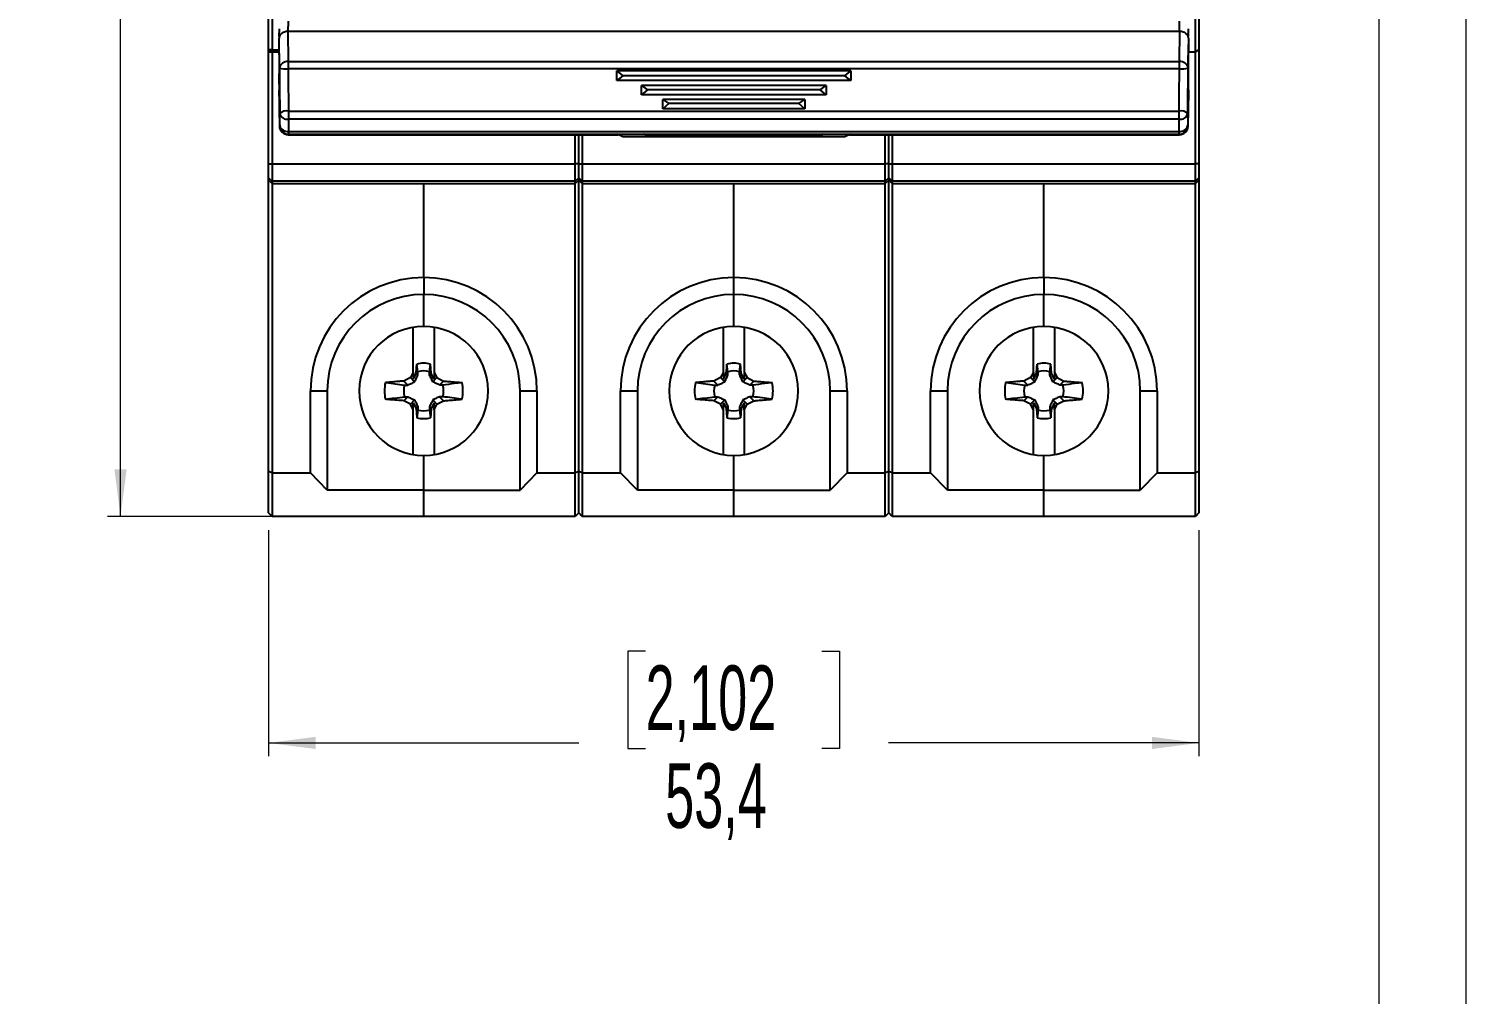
# Model space of a CAD drawing. Header units: millimetres. Extents: x 0 to 210, y 0 to 297.
# Drawn here: x 127.5 to 210, y 138.8 to 194.2 of the extents above; entities that cross this region are included whole.
import ezdxf

# ---------------------------------------------------------------- set-up
doc = ezdxf.new("R2010")
doc.units = ezdxf.units.MM
doc.layers.add('FORMATO', color=7, linetype='Continuous')
doc.styles.add('SLDTEXTSTYLE1', font='TXT', dxfattribs={"width": 0.605})
doc.dimstyles.new('SLDDIMSTYLE0', dxfattribs={"dimtxt": 3.595646, "dimasz": 2.7, "dimexe": 0, "dimexo": 0.0625, "dimgap": 0.898912, "dimtad": 0, "dimrnd": 1e-09, "dimzin": 12, "dimdsep": 46, "dimtxsty": 'SLDTEXTSTYLE1', "dimsah": 1, "dimcen": 0.09, "dimadec": 0, "dimazin": 3, "dimtfac": 1, "dimtdec": 3, "dimtofl": 0, "dimtmove": 0, "dimatfit": 3, "dimfxl": 1, "dimfrac": 2, "dimtolj": 1, "dimtzin": 12, "dimarcsym": 0})

# ---------------------------------------------------------------- blocks, each defined once
blk = doc.blocks.new('_D')
at = {"color": 7, "linetype": 'Continuous', "lineweight": 18}
for p, q in [((149.158, 249.239), (132.008, 249.239)), ((132.758, 249.239), (132.758, 216.628)), ((127.49, 212.802), (127.49, 213.815)), ((127.49, 213.815), (133.087, 213.815)), ((133.087, 213.815), (133.087, 212.802)), ((127.49, 202.677), (127.49, 201.663)), ((133.087, 201.663), (133.087, 202.677)), ((127.49, 201.663), (133.087, 201.663)), ((132.758, 166.239), (132.758, 198.85)), ((149.158, 166.239), (132.008, 166.239))]:
    blk.add_line(p, q, dxfattribs=at)
for points in [[(132.758, 249.239), (132.408, 246.539), (133.108, 246.539)], [(132.758, 166.239), (133.108, 168.939), (132.408, 168.939)]]:
    blk.add_solid(points, dxfattribs=at)
at = {"color": 7, "linetype": 'Continuous', "lineweight": 18, "char_height": 3.7042, "attachment_point": 1, "rotation": 90, "style": 'SLDTEXTSTYLE1'}
for s, insert in [('3,268', (128.312, 202.677)), ('83', (133.927, 205.489))]:
    blk.add_mtext(s, dxfattribs=dict(at, insert=insert))
blk = doc.blocks.new('_D_1')
at = {"color": 7, "linetype": 'Continuous', "lineweight": 18}
for p, q in [((141.258, 165.439), (141.258, 152.489)), ((194.658, 165.443), (194.658, 152.489)), ((162.896, 158.507), (161.882, 158.507)), ((161.882, 158.507), (161.882, 152.91)), ((173.02, 158.507), (174.034, 158.507)), ((174.034, 158.507), (174.034, 152.91)), ((141.258, 153.239), (159.069, 153.239)), ((161.882, 152.91), (162.896, 152.91)), ((174.034, 152.91), (173.02, 152.91)), ((194.658, 153.239), (176.847, 153.239))]:
    blk.add_line(p, q, dxfattribs=at)
for points in [[(141.258, 153.239), (143.958, 152.889), (143.958, 153.589)], [(194.658, 153.239), (191.958, 153.589), (191.958, 152.889)]]:
    blk.add_solid(points, dxfattribs=at)
at = {"color": 7, "linetype": 'Continuous', "lineweight": 18, "char_height": 3.7042, "attachment_point": 1, "style": 'SLDTEXTSTYLE1'}
for s, insert in [('2,102', (162.896, 157.685)), ('53,4', (164.02, 152.07))]:
    blk.add_mtext(s, dxfattribs=dict(at, insert=insert))

msp = doc.modelspace()

# ---------------------------------------------------------------- linework, layer by layer
at = {"color": 7, "linetype": 'Continuous', "lineweight": 25}
for p, q in [((141.258, 193.013), (141.258, 205.465)), ((141.458, 205.462), (141.458, 193.017)), ((194.456, 192.895), (194.456, 205.584)), ((194.658, 205.47), (194.658, 193.008)), ((141.87, 193.771), (141.878, 194.222)), ((142.358, 194.064), (142.38, 192.335)), ((142.358, 194.064), (142.367, 194.064)), ((142.378, 194.664), (142.367, 194.064)), ((193.549, 194.064), (142.367, 194.064)), ((193.535, 192.335), (193.558, 194.064)), ((193.549, 194.064), (193.538, 194.664)), ((193.558, 194.064), (193.549, 194.064)), ((194.038, 194.222), (194.046, 193.771)), ((141.858, 193.322), (141.858, 193.691)), ((141.88, 191.962), (141.858, 193.691)), ((141.874, 192.089), (141.858, 193.322)), ((194.058, 193.691), (194.035, 191.962)), ((194.042, 192.089), (194.058, 193.322)), ((194.058, 193.691), (194.058, 193.322)), ((141.458, 193.017), (141.258, 193.013)), ((141.258, 193.008), (141.258, 193.013)), ((141.258, 193.008), (141.758, 193.008)), ((141.258, 192.895), (141.258, 193.008)), ((141.258, 186.471), (141.258, 192.895)), ((141.258, 192.895), (141.458, 192.895)), ((141.458, 193.017), (141.862, 193.017)), ((141.458, 192.895), (141.458, 186.471)), ((141.458, 192.895), (141.863, 192.895)), ((141.758, 193.008), (141.862, 193.007)), ((141.758, 192.895), (141.758, 193.008)), ((142.38, 192.335), (142.38, 191.929)), ((142.38, 192.335), (193.535, 192.335)), ((193.535, 191.929), (193.535, 192.335)), ((194.052, 192.895), (194.456, 192.895)), ((194.658, 193.008), (194.456, 192.895)), ((194.456, 186.471), (194.456, 192.895)), ((194.658, 193.008), (194.658, 186.471)), ((141.872, 191.49), (141.877, 191.841)), ((141.872, 191.49), (141.88, 191.49)), ((141.872, 191.039), (141.872, 191.49)), ((193.535, 191.929), (142.38, 191.929)), ((161.239, 191.253), (161.239, 191.798)), ((174.677, 191.798), (161.239, 191.798)), ((161.239, 191.798), (161.585, 191.522)), ((161.585, 191.522), (161.239, 191.253)), ((174.33, 191.522), (161.585, 191.522)), ((174.33, 191.522), (174.677, 191.798)), ((174.677, 191.253), (174.33, 191.522)), ((174.677, 191.798), (174.677, 191.253)), ((194.036, 191.49), (194.044, 191.49)), ((194.039, 191.841), (194.044, 191.49)), ((194.044, 191.49), (194.044, 191.039)), ((141.858, 190.337), (141.858, 190.706)), ((141.858, 190.706), (141.874, 189.473)), ((141.868, 190.706), (141.858, 190.706)), ((141.872, 191.039), (141.868, 190.706)), ((141.883, 191.04), (141.872, 191.039)), ((174.677, 191.253), (161.239, 191.253)), ((162.653, 190.432), (162.653, 190.974)), ((173.263, 190.974), (162.653, 190.974)), ((162.653, 190.974), (162.999, 190.723)), ((162.999, 190.723), (162.653, 190.432)), ((172.917, 190.723), (162.999, 190.723)), ((172.917, 190.723), (173.263, 190.974)), ((173.263, 190.432), (172.917, 190.723)), ((173.263, 190.974), (173.263, 190.432)), ((194.044, 191.039), (194.033, 191.04)), ((194.058, 190.706), (194.042, 189.473)), ((194.048, 190.706), (194.044, 191.039)), ((194.058, 190.706), (194.048, 190.706)), ((194.058, 190.706), (194.058, 190.337)), ((141.858, 190.337), (141.88, 188.641)), ((141.886, 189.58), (141.886, 190.176)), ((173.263, 190.432), (162.653, 190.432)), ((163.881, 189.625), (163.881, 190.157)), ((172.035, 190.157), (163.881, 190.157)), ((163.881, 190.157), (164.224, 189.931)), ((164.224, 189.931), (163.881, 189.625)), ((171.691, 189.931), (164.224, 189.931)), ((171.691, 189.931), (172.035, 190.157)), ((172.035, 189.625), (171.691, 189.931)), ((172.035, 190.157), (172.035, 189.625)), ((194.03, 189.58), (194.03, 190.176)), ((194.035, 188.641), (194.058, 190.337)), ((141.897, 188.663), (141.897, 189.361)), ((142.397, 189.501), (193.519, 189.501)), ((142.397, 189.501), (142.397, 189.03)), ((193.519, 189.03), (142.397, 189.03)), ((142.397, 189.03), (142.397, 188.332)), ((172.035, 189.625), (163.881, 189.625)), ((193.519, 189.03), (193.519, 189.501)), ((193.519, 188.332), (193.519, 189.03)), ((194.019, 189.361), (194.019, 188.663)), ((142.38, 188.144), (161.307, 188.144)), ((142.397, 188.332), (193.519, 188.332)), ((142.397, 188.166), (193.519, 188.166)), ((158.856, 186.471), (158.856, 188.144)), ((159.058, 186.471), (159.058, 188.144)), ((159.258, 188.144), (159.258, 186.471)), ((161.585, 188.016), (161.259, 188.166)), ((161.357, 188.166), (161.585, 188.016)), ((162.999, 188.07), (162.826, 188.166)), ((162.83, 188.166), (162.999, 188.07)), ((163.939, 188.166), (164.224, 188.031)), ((171.691, 188.031), (171.977, 188.166)), ((173.09, 188.166), (172.917, 188.07)), ((172.917, 188.07), (173.086, 188.166)), ((174.33, 188.016), (174.559, 188.166)), ((174.657, 188.166), (174.33, 188.016)), ((174.609, 188.144), (193.535, 188.144)), ((176.656, 186.471), (176.656, 188.144)), ((176.858, 186.471), (176.858, 188.144)), ((177.058, 188.144), (177.058, 186.471)), ((194.021, 188.695), (194.021, 188.701)), ((174.33, 188.016), (161.585, 188.016)), ((164.142, 188.07), (162.999, 188.07)), ((171.691, 188.031), (164.224, 188.031)), ((172.917, 188.07), (171.774, 188.07)), ((141.258, 186.471), (141.458, 186.471)), ((141.258, 185.671), (141.258, 186.471)), ((141.258, 185.671), (141.458, 185.471)), ((141.258, 185.539), (141.258, 185.671)), ((141.458, 186.471), (158.856, 186.471)), ((141.458, 186.471), (141.458, 185.471)), ((159.058, 186.471), (158.856, 186.471)), ((158.856, 185.471), (158.856, 186.471)), ((159.058, 185.675), (158.856, 185.471)), ((159.058, 186.471), (159.258, 186.471)), ((159.058, 185.671), (159.058, 186.471)), ((159.058, 185.671), (159.258, 185.471)), ((159.058, 185.539), (159.058, 185.671)), ((159.258, 186.471), (176.656, 186.471)), ((159.258, 186.471), (159.258, 185.471)), ((176.858, 186.471), (176.656, 186.471)), ((176.656, 185.471), (176.656, 186.471)), ((176.858, 185.675), (176.656, 185.471)), ((176.858, 186.471), (177.058, 186.471)), ((176.858, 185.671), (176.858, 186.471)), ((176.858, 185.671), (177.058, 185.471)), ((176.858, 185.539), (176.858, 185.671)), ((177.058, 186.471), (194.456, 186.471)), ((177.058, 186.471), (177.058, 185.471)), ((194.658, 186.471), (194.456, 186.471)), ((194.456, 185.471), (194.456, 186.471)), ((194.658, 185.675), (194.456, 185.471)), ((194.658, 186.471), (194.658, 185.675)), ((194.658, 185.675), (194.658, 185.541)), ((141.258, 185.539), (141.458, 185.339)), ((141.258, 168.822), (141.258, 185.539)), ((141.458, 185.339), (141.258, 185.539)), ((158.856, 185.471), (141.458, 185.471)), ((141.458, 185.471), (141.458, 185.339)), ((141.458, 185.339), (141.458, 168.739)), ((141.458, 185.339), (150.158, 185.339)), ((150.158, 179.939), (150.158, 185.339)), ((150.158, 185.339), (158.856, 185.339)), ((159.058, 185.541), (158.856, 185.339)), ((158.856, 185.339), (158.856, 185.471)), ((158.856, 168.739), (158.856, 185.339)), ((159.258, 185.339), (159.058, 185.539)), ((159.058, 168.822), (159.058, 185.539)), ((159.058, 185.539), (159.258, 185.339)), ((176.656, 185.471), (159.258, 185.471)), ((159.258, 185.471), (159.258, 185.339)), ((159.258, 185.339), (167.958, 185.339)), ((159.258, 185.339), (159.258, 168.739)), ((167.958, 185.339), (176.656, 185.339)), ((167.958, 179.939), (167.958, 185.339)), ((176.858, 185.541), (176.656, 185.339)), ((176.656, 185.339), (176.656, 185.471)), ((176.656, 168.739), (176.656, 185.339)), ((176.858, 168.822), (176.858, 185.539)), ((176.858, 185.539), (177.058, 185.339)), ((177.058, 185.339), (176.858, 185.539)), ((194.456, 185.471), (177.058, 185.471)), ((177.058, 185.471), (177.058, 185.339)), ((177.058, 185.339), (177.058, 168.739)), ((177.058, 185.339), (185.758, 185.339)), ((185.758, 179.939), (185.758, 185.339)), ((185.758, 185.339), (194.456, 185.339)), ((194.658, 185.541), (194.456, 185.339)), ((194.456, 185.339), (194.456, 185.471)), ((194.456, 168.739), (194.456, 185.339)), ((194.658, 185.541), (194.658, 168.824)), ((150.158, 179.939), (150.158, 178.974)), ((167.958, 178.974), (167.958, 179.939)), ((185.758, 179.939), (185.758, 178.974)), ((150.158, 177.139), (150.158, 178.974)), ((167.958, 177.139), (167.958, 178.974)), ((185.758, 177.139), (185.758, 178.974)), ((149.558, 174.516), (149.558, 177.09)), ((150.758, 177.09), (150.758, 174.516)), ((167.358, 174.516), (167.358, 177.09)), ((168.558, 177.09), (168.558, 174.516)), ((185.158, 174.516), (185.158, 177.09)), ((186.358, 177.09), (186.358, 174.516)), ((149.825, 174.535), (149.766, 174.979)), ((150.49, 174.535), (150.55, 174.979)), ((167.625, 174.535), (167.566, 174.979)), ((168.29, 174.535), (168.35, 174.979)), ((185.425, 174.535), (185.366, 174.979)), ((186.09, 174.535), (186.15, 174.979)), ((149.394, 174.203), (149.015, 174.004)), ((149.558, 174.516), (149.394, 174.203)), ((149.638, 173.959), (149.394, 174.203)), ((149.558, 174.516), (149.558, 174.115)), ((149.558, 174.115), (149.729, 174.446)), ((150.493, 174.355), (150.586, 174.446)), ((150.758, 174.115), (150.586, 174.446)), ((150.678, 173.959), (150.922, 174.203)), ((150.758, 174.516), (150.758, 174.115)), ((150.758, 174.516), (150.922, 174.203)), ((150.922, 174.203), (151.3, 174.004)), ((167.194, 174.203), (166.815, 174.004)), ((167.358, 174.516), (167.194, 174.203)), ((167.438, 173.959), (167.194, 174.203)), ((167.358, 174.516), (167.358, 174.115)), ((167.358, 174.115), (167.529, 174.446)), ((168.293, 174.355), (168.386, 174.446)), ((168.558, 174.115), (168.386, 174.446)), ((168.478, 173.959), (168.722, 174.203)), ((168.558, 174.516), (168.722, 174.203)), ((168.558, 174.516), (168.558, 174.115)), ((168.722, 174.203), (169.1, 174.004)), ((184.994, 174.203), (184.615, 174.004)), ((185.158, 174.516), (184.994, 174.203)), ((185.238, 173.959), (184.994, 174.203)), ((185.158, 174.516), (185.158, 174.115)), ((185.158, 174.115), (185.329, 174.446)), ((186.093, 174.355), (186.186, 174.446)), ((186.358, 174.115), (186.186, 174.446)), ((186.278, 173.959), (186.522, 174.203)), ((186.358, 174.516), (186.522, 174.203)), ((186.358, 174.516), (186.358, 174.115)), ((186.522, 174.203), (186.9, 174.004)), ((143.658, 173.439), (144.624, 173.439)), ((143.658, 168.739), (143.658, 173.439)), ((144.624, 173.439), (144.624, 167.739)), ((149.062, 173.772), (149.242, 173.775)), ((155.692, 173.439), (156.658, 173.439)), ((155.692, 167.739), (155.692, 173.439)), ((156.658, 173.439), (156.658, 168.739)), ((161.458, 168.739), (161.458, 173.439)), ((161.458, 173.439), (162.424, 173.439)), ((162.424, 173.439), (162.424, 167.739)), ((166.862, 173.772), (167.042, 173.775)), ((173.492, 173.439), (174.458, 173.439)), ((173.492, 167.739), (173.492, 173.439)), ((174.458, 173.439), (174.458, 168.739)), ((179.258, 173.439), (180.224, 173.439)), ((179.258, 168.739), (179.258, 173.439)), ((180.224, 173.439), (180.224, 167.739)), ((184.662, 173.772), (184.842, 173.775)), ((191.292, 173.439), (192.258, 173.439)), ((191.292, 167.739), (191.292, 173.439)), ((192.258, 173.439), (192.258, 168.739)), ((149.394, 172.676), (149.015, 172.874)), ((149.638, 172.919), (149.394, 172.676)), ((149.558, 172.362), (149.394, 172.676)), ((149.558, 172.764), (149.729, 172.432)), ((149.558, 172.362), (149.558, 172.764)), ((149.822, 172.524), (149.729, 172.432)), ((149.822, 172.524), (149.825, 172.344)), ((150.758, 172.764), (150.586, 172.432)), ((150.678, 172.919), (150.922, 172.676)), ((150.758, 172.362), (150.758, 172.764)), ((150.758, 172.362), (150.922, 172.676)), ((150.922, 172.676), (151.3, 172.874)), ((151.254, 173.107), (151.073, 173.104)), ((167.194, 172.676), (166.815, 172.874)), ((167.438, 172.919), (167.194, 172.676)), ((167.358, 172.362), (167.194, 172.676)), ((167.358, 172.764), (167.529, 172.432)), ((167.358, 172.362), (167.358, 172.764)), ((167.622, 172.524), (167.529, 172.432)), ((167.622, 172.524), (167.625, 172.344)), ((168.558, 172.764), (168.386, 172.432)), ((168.478, 172.919), (168.722, 172.676)), ((168.558, 172.362), (168.558, 172.764)), ((168.558, 172.362), (168.722, 172.676)), ((168.722, 172.676), (169.1, 172.874)), ((169.054, 173.107), (168.873, 173.104)), ((184.994, 172.676), (184.615, 172.874)), ((185.238, 172.919), (184.994, 172.676)), ((185.158, 172.362), (184.994, 172.676)), ((185.158, 172.764), (185.329, 172.432)), ((185.158, 172.362), (185.158, 172.764)), ((185.422, 172.524), (185.329, 172.432)), ((185.422, 172.524), (185.425, 172.344)), ((186.358, 172.764), (186.186, 172.432)), ((186.278, 172.919), (186.522, 172.676)), ((186.358, 172.362), (186.358, 172.764)), ((186.358, 172.362), (186.522, 172.676)), ((186.522, 172.676), (186.9, 172.874)), ((186.854, 173.107), (186.673, 173.104)), ((149.558, 169.788), (149.558, 172.362)), ((149.825, 172.344), (149.766, 171.899)), ((150.49, 172.344), (150.55, 171.899)), ((150.758, 172.362), (150.758, 169.788)), ((167.358, 169.788), (167.358, 172.362)), ((167.625, 172.344), (167.566, 171.899)), ((168.29, 172.344), (168.35, 171.899)), ((168.558, 172.362), (168.558, 169.788)), ((185.158, 169.788), (185.158, 172.362)), ((185.425, 172.344), (185.366, 171.899)), ((186.09, 172.344), (186.15, 171.899)), ((186.358, 172.362), (186.358, 169.788)), ((150.158, 167.739), (150.158, 169.739)), ((167.958, 167.739), (167.958, 169.739)), ((185.758, 167.739), (185.758, 169.739)), ((141.458, 168.739), (141.258, 168.822)), ((141.258, 166.439), (141.258, 168.822)), ((141.458, 168.739), (141.458, 166.239)), ((141.458, 168.739), (143.658, 168.739)), ((144.624, 167.739), (143.658, 168.739)), ((156.658, 168.739), (155.692, 167.739)), ((156.658, 168.739), (158.856, 168.739)), ((159.058, 168.824), (158.856, 168.739)), ((158.856, 166.239), (158.856, 168.739)), ((159.258, 168.739), (159.058, 168.822)), ((159.058, 166.439), (159.058, 168.822)), ((159.258, 168.739), (159.258, 166.239)), ((159.258, 168.739), (161.458, 168.739)), ((162.424, 167.739), (161.458, 168.739)), ((174.458, 168.739), (173.492, 167.739)), ((174.458, 168.739), (176.656, 168.739)), ((176.858, 168.824), (176.656, 168.739)), ((176.656, 166.239), (176.656, 168.739)), ((177.058, 168.739), (176.858, 168.822)), ((176.858, 166.439), (176.858, 168.822)), ((177.058, 168.739), (177.058, 166.239)), ((177.058, 168.739), (179.258, 168.739)), ((180.224, 167.739), (179.258, 168.739)), ((192.258, 168.739), (191.292, 167.739)), ((192.258, 168.739), (194.456, 168.739)), ((194.658, 168.824), (194.456, 168.739)), ((194.456, 166.239), (194.456, 168.739)), ((194.658, 168.824), (194.658, 166.443)), ((150.158, 167.739), (144.624, 167.739)), ((150.158, 166.239), (150.158, 167.739)), ((150.158, 167.739), (155.692, 167.739)), ((167.958, 167.739), (162.424, 167.739)), ((167.958, 167.739), (173.492, 167.739)), ((167.958, 166.239), (167.958, 167.739)), ((185.758, 167.739), (180.224, 167.739)), ((185.758, 166.239), (185.758, 167.739)), ((185.758, 167.739), (191.292, 167.739)), ((141.458, 166.239), (141.258, 166.439)), ((150.158, 166.239), (141.458, 166.239)), ((158.856, 166.239), (150.158, 166.239)), ((159.058, 166.443), (158.856, 166.239)), ((159.258, 166.239), (159.058, 166.439)), ((167.958, 166.239), (159.258, 166.239)), ((176.656, 166.239), (167.958, 166.239)), ((176.858, 166.443), (176.656, 166.239)), ((177.058, 166.239), (176.858, 166.439)), ((185.758, 166.239), (177.058, 166.239)), ((194.456, 166.239), (185.758, 166.239)), ((194.658, 166.443), (194.456, 166.239))]:
    msp.add_line(p, q, dxfattribs=at)
at = {"color": 8, "linetype": 'Continuous', "lineweight": 25}
for p, q in [((141.886, 189.473), (141.874, 189.473)), ((194.042, 189.473), (194.03, 189.473)), ((142.38, 188.152), (161.289, 188.152)), ((142.38, 188.152), (142.38, 188.144)), ((142.397, 188.332), (142.397, 188.166)), ((174.627, 188.152), (193.535, 188.152)), ((193.519, 188.166), (193.519, 188.332)), ((193.535, 188.144), (193.535, 188.152))]:
    msp.add_line(p, q, dxfattribs=at)
at = {"color": 7, "linetype": 'Continuous', "lineweight": 25, "flags": 128}
for points in [[(149.729, 174.446), (149.751, 174.763), (149.766, 174.979)], [(150.586, 174.446), (150.568, 174.72), (150.55, 174.979)], [(167.529, 174.446), (167.551, 174.763), (167.566, 174.979)], [(168.386, 174.446), (168.368, 174.72), (168.35, 174.979)], [(185.329, 174.446), (185.351, 174.763), (185.366, 174.979)], [(186.186, 174.446), (186.168, 174.72), (186.15, 174.979)], [(149.822, 174.355), (149.784, 174.392), (149.729, 174.446)], [(167.622, 174.355), (167.584, 174.392), (167.529, 174.446)], [(185.422, 174.355), (185.384, 174.392), (185.329, 174.446)], [(149.242, 173.775), (149.126, 173.892), (149.015, 174.004)], [(167.042, 173.775), (166.926, 173.892), (166.815, 174.004)], [(184.842, 173.775), (184.726, 173.892), (184.615, 174.004)], [(150.493, 172.524), (150.531, 172.486), (150.586, 172.432)], [(151.073, 173.104), (151.189, 172.986), (151.3, 172.874)], [(168.293, 172.524), (168.331, 172.486), (168.386, 172.432)], [(168.873, 173.104), (168.989, 172.986), (169.1, 172.874)], [(186.093, 172.524), (186.131, 172.486), (186.186, 172.432)], [(186.673, 173.104), (186.789, 172.986), (186.9, 172.874)], [(149.729, 172.432), (149.748, 172.159), (149.766, 171.899)], [(150.586, 172.432), (150.565, 172.115), (150.55, 171.899)], [(167.529, 172.432), (167.548, 172.159), (167.566, 171.899)], [(168.386, 172.432), (168.365, 172.115), (168.35, 171.899)], [(185.329, 172.432), (185.348, 172.159), (185.366, 171.899)], [(186.186, 172.432), (186.165, 172.115), (186.15, 171.899)]]:
    msp.add_lwpolyline(points, dxfattribs=at)
at = {"color": 7, "linetype": 'Continuous', "lineweight": 25}
for centre, radius, start, end in [((142.327, 191.885), 0.453, 83.20515, 170.20214), ((193.589, 191.885), 0.453, 9.79786, 96.79485), ((142.248, 193.718), 1.794, 258.19102, 274.24276), ((193.668, 193.718), 1.794, 265.75724, 281.80898), ((142.287, 188.934), 0.577, 78.94897, 132.41505), ((142.329, 189.47), 0.445, 194.21539, 278.87585), ((193.629, 188.934), 0.577, 47.58495, 101.05103), ((193.587, 189.47), 0.445, 261.12415, 345.78461), ((142.377, 188.649), 0.496, 180.89877, 270.41114), ((142.38, 188.644), 0.5, 180.75752, 270), ((142.329, 188.772), 0.445, 194.21539, 278.87585), ((142.397, 188.666), 0.5, 182.54544, 270), ((193.587, 188.772), 0.445, 261.12415, 345.78461), ((193.519, 188.666), 0.5, 270, 357.45456), ((193.539, 188.649), 0.496, 269.58886, 359.10123), ((193.535, 188.644), 0.5, 270, 359.24248), ((150.158, 173.439), 6.5, 90, 180), ((150.158, 173.439), 6.5, 0, 90), ((167.958, 173.439), 6.5, 90, 180), ((167.958, 173.439), 6.5, 0, 90), ((185.758, 173.439), 6.5, 90, 180), ((185.758, 173.439), 6.5, 0, 90), ((150.158, 173.439), 5.534, 90, 180), ((150.158, 173.439), 5.534, 0, 90), ((167.958, 173.439), 5.534, 90, 180), ((167.958, 173.439), 5.534, 0, 90), ((185.758, 173.439), 5.534, 90, 180), ((185.758, 173.439), 5.534, 0, 90), ((150.158, 173.439), 3.7, 90, 270), ((150.158, 173.439), 3.7, 270, 90), ((167.958, 173.439), 3.7, 90, 270), ((167.958, 173.439), 3.7, 270, 90), ((185.758, 173.439), 3.7, 90, 270), ((185.758, 173.439), 3.7, 270, 90), ((150.158, 173.439), 1.589, 75.72521, 104.27479), ((167.958, 173.439), 1.589, 75.72521, 104.27479), ((185.758, 173.439), 1.589, 75.72521, 104.27479), ((150.158, 173.439), 1.145, 73.12337, 106.87663), ((167.958, 173.439), 1.145, 73.12337, 106.87663), ((185.758, 173.439), 1.145, 73.12337, 106.87663), ((150.158, 173.439), 2.252, 167.67305, 192.32695), ((150.158, 173.439), 1.145, 163.12337, 196.87663), ((288.879, 37.703), 193.664, 135.26719, 135.36269), ((150.158, 173.439), 1.145, 343.12337, 16.87663), ((150.158, 173.439), 2.252, 347.67305, 12.32695), ((167.958, 173.439), 2.252, 167.67305, 192.32695), ((167.958, 173.439), 1.145, 163.12337, 196.87663), ((306.679, 37.703), 193.664, 135.26719, 135.36269), ((167.958, 173.439), 1.145, 343.12337, 16.87663), ((167.958, 173.439), 2.252, 347.67305, 12.32695), ((185.758, 173.439), 2.252, 167.67305, 192.32695), ((185.758, 173.439), 1.145, 163.12337, 196.87663), ((324.479, 37.703), 193.664, 135.26719, 135.36269), ((185.758, 173.439), 1.145, 343.12337, 16.87663), ((185.758, 173.439), 2.252, 347.67305, 12.32695), ((11.437, 309.175), 193.664, 315.26719, 315.36269), ((29.237, 309.175), 193.664, 315.26719, 315.36269), ((47.037, 309.175), 193.664, 315.26719, 315.36269), ((150.158, 173.439), 1.589, 255.72521, 284.27479), ((150.158, 173.439), 1.145, 253.12337, 286.87663), ((167.958, 173.439), 1.589, 255.72521, 284.27479), ((167.958, 173.439), 1.145, 253.12337, 286.87663), ((185.758, 173.439), 1.589, 255.72521, 284.27479), ((185.758, 173.439), 1.145, 253.12337, 286.87663)]:
    msp.add_arc(centre, radius, start, end, dxfattribs=at)
for centre, major_axis, ratio, start_param, end_param in [((142.358, 193.691), (0.5, 0), 0.745476, 1.570968, 3.141688), ((193.558, 193.691), (0.5, 0), 0.745476, 6.28309, 7.85381), ((141.874, 191.079), (-0.008, 1.354), 0.006505, 3.982804, 5.553562), ((141.932, 191.422), (-0.044, 7.5), 0.006505, 1.498758, 1.849266), ((142.432, 191.425), (-0.044, 7), 0.00697, 1.498753, 1.849261), ((193.484, 191.425), (0.044, 7), 0.00697, 4.433925, 4.784432), ((193.984, 191.422), (0.044, 7.5), 0.006505, 4.433919, 4.784427), ((194.042, 191.079), (0.008, 1.354), 0.006505, 0.729624, 2.300382), ((141.874, 190.483), (-0.008, 1.354), 0.006505, 2.412045, 3.982804), ((194.042, 190.483), (0.008, 1.354), 0.006505, 2.300382, 3.87114), ((141.932, 181.267), (-0.044, 7.5), 0.006505, 6.116341, 6.466849), ((193.984, 181.267), (0.044, 7.5), 0.006505, 0.095099, 0.166845)]:
    msp.add_ellipse(centre, major_axis=major_axis, ratio=ratio, start_param=start_param, end_param=end_param, dxfattribs=at)
at = {"color": 8, "linetype": 'Continuous', "lineweight": 25}
for centre, major_axis, ratio, start_param, end_param in [((142.432, 181.27), (-0.044, 7), 0.00697, 0.172408, 0.183658), ((193.484, 181.27), (0.044, 7), 0.00697, 6.099528, 6.110778), ((193.984, 181.267), (0.044, 7.5), 0.006505, 6.099522, 6.378284)]:
    msp.add_ellipse(centre, major_axis=major_axis, ratio=ratio, start_param=start_param, end_param=end_param, dxfattribs=at)
at = {"color": 7, "linetype": 'Continuous', "lineweight": 25}
for points, knots in [([(141.895, 188.701), (141.895, 188.7), (141.895, 188.696), (141.897, 188.664), (141.898, 188.644)], [0, 0, 0, 0, 0.351162, 1, 1, 1, 1]), ([(149.638, 173.959), (149.665, 174.017), (149.71, 174.113), (149.771, 174.244), (149.805, 174.318), (149.822, 174.355)], [0, 0, 0, 0, 0.429612, 0.714558, 1, 1, 1, 1]), ([(149.822, 174.355), (149.823, 174.37), (149.823, 174.4), (149.824, 174.46), (149.825, 174.505), (149.825, 174.535)], [0, 0, 0, 0, 0.25043, 0.500861, 1, 1, 1, 1]), ([(150.493, 174.355), (150.493, 174.37), (150.493, 174.4), (150.492, 174.46), (150.491, 174.505), (150.49, 174.535)], [0, 0, 0, 0, 0.25043, 0.500861, 1, 1, 1, 1]), ([(150.678, 173.959), (150.651, 174.017), (150.606, 174.113), (150.545, 174.244), (150.511, 174.318), (150.493, 174.355)], [0, 0, 0, 0, 0.4296122, 0.7145578, 1, 1, 1, 1]), ([(167.438, 173.959), (167.465, 174.017), (167.51, 174.113), (167.571, 174.244), (167.605, 174.318), (167.622, 174.355)], [0, 0, 0, 0, 0.429612, 0.714558, 1, 1, 1, 1]), ([(167.622, 174.355), (167.623, 174.37), (167.623, 174.4), (167.624, 174.46), (167.625, 174.505), (167.625, 174.535)], [0, 0, 0, 0, 0.25043, 0.500861, 1, 1, 1, 1]), ([(168.293, 174.355), (168.293, 174.37), (168.293, 174.4), (168.292, 174.46), (168.291, 174.505), (168.29, 174.535)], [0, 0, 0, 0, 0.25043, 0.500861, 1, 1, 1, 1]), ([(168.478, 173.959), (168.451, 174.017), (168.406, 174.113), (168.345, 174.244), (168.311, 174.318), (168.293, 174.355)], [0, 0, 0, 0, 0.4296122, 0.7145578, 1, 1, 1, 1]), ([(185.238, 173.959), (185.265, 174.017), (185.31, 174.113), (185.371, 174.244), (185.405, 174.318), (185.422, 174.355)], [0, 0, 0, 0, 0.429612, 0.714558, 1, 1, 1, 1]), ([(185.422, 174.355), (185.423, 174.37), (185.423, 174.4), (185.424, 174.46), (185.425, 174.505), (185.425, 174.535)], [0, 0, 0, 0, 0.25043, 0.500861, 1, 1, 1, 1]), ([(186.093, 174.355), (186.093, 174.37), (186.093, 174.4), (186.092, 174.46), (186.091, 174.505), (186.09, 174.535)], [0, 0, 0, 0, 0.25043, 0.500861, 1, 1, 1, 1]), ([(186.278, 173.959), (186.251, 174.017), (186.206, 174.113), (186.145, 174.244), (186.111, 174.318), (186.093, 174.355)], [0, 0, 0, 0, 0.4296122, 0.7145578, 1, 1, 1, 1]), ([(149.015, 174.004), (148.935, 173.998), (148.735, 173.983), (148.382, 173.955), (148.11, 173.933), (147.957, 173.92)], [0, 0, 0, 0, 0.22843, 0.564942, 1, 1, 1, 1]), ([(147.957, 173.92), (147.972, 173.918), (148.163, 173.892), (148.53, 173.843), (148.885, 173.795), (149.062, 173.772)], [0, 0, 0, 0, 0.039601, 0.5198, 1, 1, 1, 1]), ([(149.242, 173.775), (149.276, 173.79), (149.343, 173.822), (149.473, 173.883), (149.573, 173.929), (149.638, 173.959)], [0, 0, 0, 0, 0.258831, 0.517681, 1, 1, 1, 1]), ([(151.073, 173.775), (151.04, 173.79), (150.973, 173.822), (150.842, 173.883), (150.743, 173.929), (150.678, 173.959)], [0, 0, 0, 0, 0.258831, 0.517681, 1, 1, 1, 1]), ([(151.254, 173.772), (151.239, 173.772), (151.209, 173.772), (151.149, 173.773), (151.103, 173.774), (151.073, 173.775)], [0, 0, 0, 0, 0.25043, 0.500861, 1, 1, 1, 1]), ([(152.358, 173.92), (152.21, 173.9), (151.843, 173.85), (151.473, 173.801), (151.254, 173.772)], [0, 0, 0, 0, 0.40431, 1, 1, 1, 1]), ([(151.3, 174.004), (151.398, 173.997), (151.625, 173.979), (151.978, 173.951), (152.232, 173.93), (152.358, 173.92)], [0, 0, 0, 0, 0.276155, 0.641563, 1, 1, 1, 1]), ([(166.815, 174.004), (166.735, 173.998), (166.535, 173.983), (166.182, 173.955), (165.91, 173.933), (165.757, 173.92)], [0, 0, 0, 0, 0.22843, 0.564942, 1, 1, 1, 1]), ([(165.757, 173.92), (165.772, 173.918), (165.963, 173.892), (166.33, 173.843), (166.685, 173.795), (166.862, 173.772)], [0, 0, 0, 0, 0.039601, 0.5198, 1, 1, 1, 1]), ([(167.042, 173.775), (167.076, 173.79), (167.143, 173.822), (167.273, 173.883), (167.373, 173.929), (167.438, 173.959)], [0, 0, 0, 0, 0.258831, 0.517681, 1, 1, 1, 1]), ([(168.873, 173.775), (168.84, 173.79), (168.773, 173.822), (168.642, 173.883), (168.543, 173.929), (168.478, 173.959)], [0, 0, 0, 0, 0.258831, 0.517681, 1, 1, 1, 1]), ([(169.054, 173.772), (169.039, 173.772), (169.009, 173.772), (168.949, 173.773), (168.903, 173.774), (168.873, 173.775)], [0, 0, 0, 0, 0.25043, 0.500861, 1, 1, 1, 1]), ([(170.158, 173.92), (170.01, 173.9), (169.643, 173.85), (169.273, 173.801), (169.054, 173.772)], [0, 0, 0, 0, 0.40431, 1, 1, 1, 1]), ([(169.1, 174.004), (169.198, 173.997), (169.425, 173.979), (169.778, 173.951), (170.032, 173.93), (170.158, 173.92)], [0, 0, 0, 0, 0.276155, 0.641563, 1, 1, 1, 1]), ([(184.615, 174.004), (184.535, 173.998), (184.335, 173.983), (183.982, 173.955), (183.71, 173.933), (183.557, 173.92)], [0, 0, 0, 0, 0.22843, 0.564942, 1, 1, 1, 1]), ([(183.557, 173.92), (183.572, 173.918), (183.763, 173.892), (184.13, 173.843), (184.485, 173.795), (184.662, 173.772)], [0, 0, 0, 0, 0.039601, 0.5198, 1, 1, 1, 1]), ([(184.842, 173.775), (184.876, 173.79), (184.943, 173.822), (185.073, 173.883), (185.173, 173.929), (185.238, 173.959)], [0, 0, 0, 0, 0.258831, 0.517681, 1, 1, 1, 1]), ([(186.673, 173.775), (186.64, 173.79), (186.573, 173.822), (186.442, 173.883), (186.343, 173.929), (186.278, 173.959)], [0, 0, 0, 0, 0.258831, 0.517681, 1, 1, 1, 1]), ([(186.854, 173.772), (186.839, 173.772), (186.809, 173.772), (186.749, 173.773), (186.703, 173.774), (186.673, 173.775)], [0, 0, 0, 0, 0.25043, 0.500861, 1, 1, 1, 1]), ([(187.958, 173.92), (187.81, 173.9), (187.443, 173.85), (187.073, 173.801), (186.854, 173.772)], [0, 0, 0, 0, 0.40431, 1, 1, 1, 1]), ([(186.9, 174.004), (186.998, 173.997), (187.225, 173.979), (187.578, 173.951), (187.832, 173.93), (187.958, 173.92)], [0, 0, 0, 0, 0.276155, 0.641563, 1, 1, 1, 1]), ([(147.957, 172.958), (148.141, 172.983), (148.508, 173.033), (148.878, 173.082), (149.062, 173.107)], [0, 0, 0, 0, 0.499999, 1, 1, 1, 1]), ([(149.015, 172.874), (148.918, 172.882), (148.691, 172.899), (148.338, 172.927), (148.083, 172.948), (147.957, 172.958)], [0, 0, 0, 0, 0.276155, 0.641563, 1, 1, 1, 1]), ([(149.062, 173.107), (149.077, 173.107), (149.107, 173.106), (149.167, 173.105), (149.212, 173.104), (149.242, 173.104)], [0, 0, 0, 0, 0.25043, 0.500861, 1, 1, 1, 1]), ([(149.242, 173.104), (149.276, 173.088), (149.343, 173.057), (149.473, 172.996), (149.573, 172.949), (149.638, 172.919)], [0, 0, 0, 0, 0.258831, 0.517681, 1, 1, 1, 1]), ([(149.638, 172.919), (149.665, 172.861), (149.71, 172.765), (149.771, 172.634), (149.805, 172.561), (149.822, 172.524)], [0, 0, 0, 0, 0.429612, 0.714558, 1, 1, 1, 1]), ([(150.493, 172.524), (150.493, 172.509), (150.493, 172.478), (150.492, 172.418), (150.491, 172.373), (150.49, 172.344)], [0, 0, 0, 0, 0.25043, 0.500861, 1, 1, 1, 1]), ([(150.678, 172.919), (150.651, 172.861), (150.606, 172.765), (150.545, 172.634), (150.511, 172.561), (150.493, 172.524)], [0, 0, 0, 0, 0.429612, 0.714558, 1, 1, 1, 1]), ([(151.073, 173.104), (151.04, 173.088), (150.973, 173.057), (150.842, 172.996), (150.743, 172.949), (150.678, 172.919)], [0, 0, 0, 0, 0.258831, 0.517681, 1, 1, 1, 1]), ([(152.358, 172.958), (152.344, 172.96), (152.153, 172.986), (151.786, 173.036), (151.431, 173.083), (151.254, 173.107)], [0, 0, 0, 0, 0.039601, 0.5198, 1, 1, 1, 1]), ([(151.3, 172.874), (151.381, 172.88), (151.581, 172.896), (151.934, 172.923), (152.205, 172.946), (152.358, 172.958)], [0, 0, 0, 0, 0.22843, 0.564942, 1, 1, 1, 1]), ([(165.757, 172.958), (165.941, 172.983), (166.308, 173.033), (166.678, 173.082), (166.862, 173.107)], [0, 0, 0, 0, 0.499999, 1, 1, 1, 1]), ([(166.815, 172.874), (166.718, 172.882), (166.491, 172.899), (166.138, 172.927), (165.883, 172.948), (165.757, 172.958)], [0, 0, 0, 0, 0.276155, 0.641563, 1, 1, 1, 1]), ([(166.862, 173.107), (166.877, 173.107), (166.907, 173.106), (166.967, 173.105), (167.012, 173.104), (167.042, 173.104)], [0, 0, 0, 0, 0.25043, 0.500861, 1, 1, 1, 1]), ([(167.042, 173.104), (167.076, 173.088), (167.143, 173.057), (167.273, 172.996), (167.373, 172.949), (167.438, 172.919)], [0, 0, 0, 0, 0.258831, 0.517681, 1, 1, 1, 1]), ([(167.438, 172.919), (167.465, 172.861), (167.51, 172.765), (167.571, 172.634), (167.605, 172.561), (167.622, 172.524)], [0, 0, 0, 0, 0.429612, 0.714558, 1, 1, 1, 1]), ([(168.293, 172.524), (168.293, 172.509), (168.293, 172.478), (168.292, 172.418), (168.291, 172.373), (168.29, 172.344)], [0, 0, 0, 0, 0.25043, 0.500861, 1, 1, 1, 1]), ([(168.478, 172.919), (168.451, 172.861), (168.406, 172.765), (168.345, 172.634), (168.311, 172.561), (168.293, 172.524)], [0, 0, 0, 0, 0.429612, 0.714558, 1, 1, 1, 1]), ([(168.873, 173.104), (168.84, 173.088), (168.773, 173.057), (168.642, 172.996), (168.543, 172.949), (168.478, 172.919)], [0, 0, 0, 0, 0.258831, 0.517681, 1, 1, 1, 1]), ([(170.158, 172.958), (170.144, 172.96), (169.953, 172.986), (169.586, 173.036), (169.231, 173.083), (169.054, 173.107)], [0, 0, 0, 0, 0.039601, 0.5198, 1, 1, 1, 1]), ([(169.1, 172.874), (169.181, 172.88), (169.381, 172.896), (169.734, 172.923), (170.005, 172.946), (170.158, 172.958)], [0, 0, 0, 0, 0.22843, 0.564942, 1, 1, 1, 1]), ([(183.557, 172.958), (183.741, 172.983), (184.108, 173.033), (184.478, 173.082), (184.662, 173.107)], [0, 0, 0, 0, 0.499999, 1, 1, 1, 1]), ([(184.615, 172.874), (184.518, 172.882), (184.291, 172.899), (183.938, 172.927), (183.683, 172.948), (183.557, 172.958)], [0, 0, 0, 0, 0.276155, 0.641563, 1, 1, 1, 1]), ([(184.662, 173.107), (184.677, 173.107), (184.707, 173.106), (184.767, 173.105), (184.812, 173.104), (184.842, 173.104)], [0, 0, 0, 0, 0.25043, 0.500861, 1, 1, 1, 1]), ([(184.842, 173.104), (184.876, 173.088), (184.943, 173.057), (185.073, 172.996), (185.173, 172.949), (185.238, 172.919)], [0, 0, 0, 0, 0.258831, 0.517681, 1, 1, 1, 1]), ([(185.238, 172.919), (185.265, 172.861), (185.31, 172.765), (185.371, 172.634), (185.405, 172.561), (185.422, 172.524)], [0, 0, 0, 0, 0.429612, 0.714558, 1, 1, 1, 1]), ([(186.093, 172.524), (186.093, 172.509), (186.093, 172.478), (186.092, 172.418), (186.091, 172.373), (186.09, 172.344)], [0, 0, 0, 0, 0.25043, 0.500861, 1, 1, 1, 1]), ([(186.278, 172.919), (186.251, 172.861), (186.206, 172.765), (186.145, 172.634), (186.111, 172.561), (186.093, 172.524)], [0, 0, 0, 0, 0.429612, 0.714558, 1, 1, 1, 1]), ([(186.673, 173.104), (186.64, 173.088), (186.573, 173.057), (186.442, 172.996), (186.343, 172.949), (186.278, 172.919)], [0, 0, 0, 0, 0.258831, 0.517681, 1, 1, 1, 1]), ([(187.958, 172.958), (187.944, 172.96), (187.753, 172.986), (187.386, 173.036), (187.031, 173.083), (186.854, 173.107)], [0, 0, 0, 0, 0.039601, 0.5198, 1, 1, 1, 1]), ([(186.9, 172.874), (186.981, 172.88), (187.181, 172.896), (187.534, 172.923), (187.805, 172.946), (187.958, 172.958)], [0, 0, 0, 0, 0.22843, 0.564942, 1, 1, 1, 1])]:
    msp.add_open_spline(points, degree=3, knots=knots, dxfattribs=at)
at = {"layer": 'FORMATO', "lineweight": 18}
for p, q in [((210, 0), (210, 297)), ((205, 5), (205, 287))]:
    msp.add_line(p, q, dxfattribs=at)

# ---------------------------------------------------------------- dimensions: what is measured, and where the dimension line sits
at = {"color": 7, "linetype": 'Continuous', "lineweight": 18}
dim = msp.add_linear_dim(base=(132.758, 166.239), p1=(150.158, 249.239), p2=(150.158, 166.239), angle=90, dimstyle='SLDDIMSTYLE0', dxfattribs=at)
dim.commit()
dim.dimension.update_dxf_attribs({"geometry": '_D', "text_midpoint": (132.758, 207.739), "dimtype": 160})
dim = msp.add_linear_dim(base=(194.658, 153.239), p1=(141.258, 166.439), p2=(194.658, 166.443), dimstyle='SLDDIMSTYLE0', dxfattribs=at)
dim.commit()
dim.dimension.update_dxf_attribs({"geometry": '_D_1', "text_midpoint": (167.958, 153.239), "dimtype": 160})

doc.saveas('drawing.dxf')
